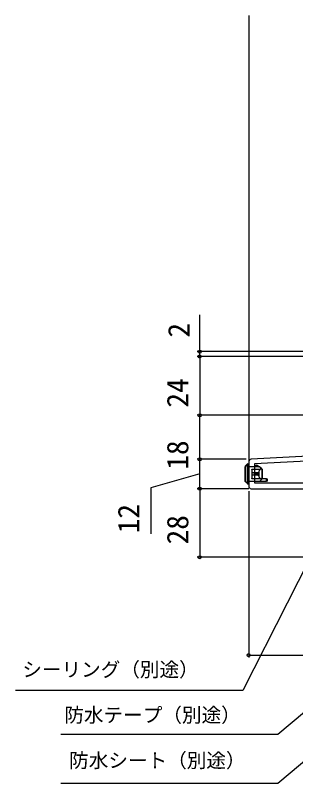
# Model space of a CAD drawing. Units: millimetres, scale not verified. Extents: x -525 to 525, y -783 to 778.
# Drawn here: x 68.8 to 183.1, y -53.2 to 260.6 of the extents above; entities that cross this region are included whole.
import ezdxf
from ezdxf.enums import TextEntityAlignment as Align

# ---------------------------------------------------------------- set-up
doc = ezdxf.new("R2010")
doc.units = ezdxf.units.MM
doc.header["$LTSCALE"] = 4
for name, color, linetype in [('0-3_YKK_11', 7, 'Continuous'), ('0-5_YKK_12', 2, 'Continuous'), ('0-6_YKK_13', 4, 'Continuous'), ('0-8_YKK_D', 6, 'Continuous')]:
    doc.layers.add(name, color=color, linetype=linetype)
doc.styles.add('ＭＳ ゴシック', font='')
doc.styles.get('ＭＳ ゴシック').set_extended_font_data('MS Gothic')

msp = doc.modelspace()

# ---------------------------------------------------------------- linework, layer by layer
at = {"layer": '0-3_YKK_11'}
msp.add_line((164, 78.351), (164, 68.3), dxfattribs=at)
for points in [[(165, 67.3), (225.6, 67.3), (225.6, 39.3), (229, 39.3), (229, 41.2), (228.5, 41.7), (228, 42.2), (228, 67.3), (279, 67.3), (279, 68.8), (291.5, 68.8), (291.5, 67.3), (294, 67.3), (294, 71.3), (279, 71.3), (279, 123.3), (277.2, 123.3), (277.2, 121.3), (269, 121.3), (269, 118)], [(215.215, 96.126), (216.207, 90.5), (211.4, 90.5), (211.4, 95.856), (211.942, 96.724), (211.623, 97.3), (209, 97.3), (209, 81.658), (164.948, 79.35)]]:
    msp.add_lwpolyline(points, dxfattribs=at)
msp.add_lwpolyline([(209, 79.656), (166.4, 77.423), (166.4, 69.7), (209, 69.7)], close=True, dxfattribs=at)
for centre, start, end in [((165, 78.351), 93.00003, 180), ((165, 68.3), 180.00001, 269.99999)]:
    msp.add_arc(centre, 1, start, end, dxfattribs=at)
at = {"layer": '0-5_YKK_12'}
msp.add_line((164, 260.627), (164, 78.351), dxfattribs=at)
at = {"layer": '0-6_YKK_13'}
for p, q in [((162.5, 70.376), (162.5, 76.276)), ((162.506, 76.276), (162.5, 76.276)), ((163.326, 77.096), (162.506, 76.276)), ((162.506, 76.276), (162.506, 70.424)), ((163.746, 76.4), (163.452, 76.4)), ((163.624, 77.4), (163.62, 77.395)), ((164, 76.4), (164, 70.2)), ((168.5, 76.2), (164, 76.2)), ((169.5, 75.3), (168.5, 76.2)), ((165.3, 75.3), (168.736, 75.3)), ((165.3, 75.196), (165.3, 75.3)), ((165.3, 75.196), (165.3, 73.8)), ((168.557, 75.196), (165.3, 75.196)), ((166.2, 73.8), (165.3, 73.8)), ((165.3, 73.8), (165.3, 72.8)), ((165.3, 72.8), (165.3, 71.404)), ((166.2, 73.8), (166.2, 72.8)), ((166.641, 73.8), (166.2, 73.8)), ((166.783, 72.8), (166.641, 72.8)), ((166.783, 73.8), (166.783, 72.8)), ((167.2, 73.8), (166.783, 73.8)), ((167.2, 72.8), (166.783, 72.8)), ((167.2, 73.8), (167.2, 72.8)), ((167.333, 73.8), (167.2, 73.8)), ((167.333, 72.8), (167.2, 72.8)), ((167.514, 72.8), (167.333, 72.8)), ((167.514, 73.8), (167.514, 72.8)), ((167.55, 72.8), (167.514, 72.8)), ((167.55, 73.8), (167.742, 73.8)), ((167.742, 72.8), (167.55, 72.8)), ((167.742, 73.8), (167.742, 72.8)), ((167.972, 73.8), (167.742, 73.8)), ((167.972, 72.8), (167.742, 72.8)), ((167.972, 73.8), (167.972, 72.8)), ((168.112, 74.196), (168.112, 72.404)), ((169.435, 75.3), (168.736, 75.3)), ((169.435, 71.3), (169.435, 75.3)), ((169.435, 75.3), (169.5, 75.3)), ((169.5, 75.3), (169.5, 71.3)), ((162.506, 70.424), (163.369, 69.561)), ((163.512, 69.288), (163.451, 69.349)), ((163.663, 69.287), (163.724, 69.2)), ((168.5, 70.3), (164, 70.3)), ((165.3, 71.404), (168.557, 71.404)), ((168.5, 70.3), (169.5, 71.3)), ((171.2, 70.3), (168.5, 70.3)), ((169.435, 71.3), (168.736, 71.3)), ((169.5, 71.3), (169.435, 71.3)), ((171.2, 71.3), (171.5, 71.3))]:
    msp.add_line(p, q, dxfattribs=at)
for points in [[(162.588, 76.488), (163.408, 77.308), (163.412, 77.312)], [(163.746, 76.4), (163.746, 70.2), (163.452, 70.2), (163.452, 76.4)], [(163.624, 77.4), (164, 77.4), (164, 76.4), (163.746, 76.4)], [(166.6, 76.2), (166.6, 76.8), (168.2, 76.2)], [(167.2, 76.575), (167.2, 77.1), (169, 75.9)], [(168.714, 76.007), (169, 75.9), (169, 75.75)], [(166.641, 72.8), (166.2, 72.8), (165.3, 72.8)], [(166.641, 72.8), (166.641, 73.8), (166.783, 73.8)], [(167.333, 72.8), (167.333, 73.8), (167.514, 73.8)], [(167.55, 72.8), (167.55, 73.8), (167.514, 73.8)], [(167.972, 73.8), (168.052, 73.994), (168.112, 74.196)], [(168.112, 72.404), (168.053, 72.602), (167.972, 72.8)], [(163.451, 69.349), (162.5, 70.3), (162.5, 70.376)], [(163.746, 70.2), (164, 70.2), (164, 69.2), (163.724, 69.2)], [(168.736, 71.3), (165.3, 71.3), (165.3, 71.404)], [(171.2, 70.3), (171.2, 71.3), (169.5, 71.3)], [(171.5, 71.3), (171.5, 70.6), (171.2, 70.3)]]:
    msp.add_lwpolyline(points, dxfattribs=at)
for centre, radius, start, end in [((162.8, 76.276), 0.3, 135, 180), ((162.789, 76.288), 0.284, 135.21566, 182.49633), ((163.63, 77.091), 0.304, 91.7644, 179.04855), ((163.61, 77.109), 0.284, 135.21566, 182.49633), ((163.617, 77.099), 0.295, 89.30544, 134.94469), ((163.624, 77.1), 0.3, 90, 135), ((163.652, 69.549), 0.284, 177.50367, 224.78434), ((163.681, 69.601), 0.314, 187.32627, 266.78077), ((163.617, 69.523), 0.24, 226.38814, 281.18869), ((163.724, 69.5), 0.3, 225, 270)]:
    msp.add_arc(centre, radius, start, end, dxfattribs=at)
for centre, major_axis, ratio, start_param, end_param in [((163.312, 76.4), (0, 0.7), 0.2, 4.712389, 6.1791526), ((163.606, 76.4), (0, 1), 0.14, 4.712389, 6.1791526), ((170.289, 73.3), (0, 2.9), 0.789474, 0.8581397, 1.2566748), ((170.289, 73.3), (0, 2.9), 0.789474, 1.8849178, 2.283453), ((168.736, 75), (0, 0.3), 0.789474, 6.2831853, 7.141325), ((162.8, 70.424), (0.286, 0.119), 0.756388, 2.640578, 2.8379736), ((163.312, 70.2), (0, 0.7), 0.2, 3.5625567, 4.712389), ((163.606, 70.2), (0, 1), 0.14, 3.5625567, 4.712389), ((168.736, 71.6), (0, 0.3), 0.789474, 2.283453, 3.1415927)]:
    msp.add_ellipse(centre, major_axis=major_axis, ratio=ratio, start_param=start_param, end_param=end_param, dxfattribs=at)
at = {"layer": '0-8_YKK_D'}
for p, q in [((144, 123.3), (144, 138.355)), ((276.7, 123.3), (143, 123.3)), ((144, 121.3), (144, 123.3)), ((235.222, 121.3), (143, 121.3)), ((208.2, 121.3), (143, 121.3)), ((144, 121.3), (144, 97.3)), ((144, 121.3), (144, 118.75)), ((208.5, 97.3), (143, 97.3)), ((208.5, 97.3), (143, 97.3)), ((144, 79.298), (144, 97.3)), ((163, 79.3), (143, 79.3)), ((163, 79.298), (143, 79.298)), ((144, 67.3), (144, 79.3)), ((160, 67.3), (143, 67.3)), ((164, 67.3), (143, 67.3)), ((144, 67.3), (144, 39.3)), ((164, 66.3), (164, -1.7)), ((224.6, 39.3), (143, 39.3)), ((164, -0.7), (229, -0.7))]:
    msp.add_line(p, q, dxfattribs=at)
for points in [[(144, 73.3), (124, 67.637), (124, 48.91)], [(199, 58.442), (197.842, 56.17), (161.539, -15.079), (68.775, -15.079)], [(228, 10.669), (226.047, 9.029), (175.843, -33.097), (87.358, -33.097)], [(230, -7.733), (228.047, -9.372), (175.843, -53.176), (87.358, -53.176)]]:
    msp.add_lwpolyline(points, dxfattribs=at)
for centre in [(144, 123.3), (144, 121.3), (144, 121.3), (144, 97.3), (144, 97.3), (144, 79.3), (144, 79.298), (144, 67.3), (144, 67.3), (144, 39.3), (164, -0.7)]:
    msp.add_circle(centre, 0.637, dxfattribs=at)

# ---------------------------------------------------------------- texts
at = {"layer": '0-8_YKK_D', "style": 'ＭＳ ゴシック'}
for s, p in [('2', (142.5, 129.014)), ('24', (142, 100.402)), ('18', (142, 75.061)), ('12', (122, 49.069)), ('28', (142, 44.539))]:
    msp.add_text(s, height=8.798, rotation=90, dxfattribs=at).set_placement(p, align=Align.BOTTOM_LEFT)
for s, p in [('シーリング（別途）', (71.604, -11.258)), ('防水テープ（別途）', (88.762, -29.848)), ('防水シート（別途）', (90.726, -48.389))]:
    msp.add_text(s, height=5.865, dxfattribs=at).set_placement(p, align=Align.BOTTOM_LEFT)

doc.saveas('drawing.dxf')
